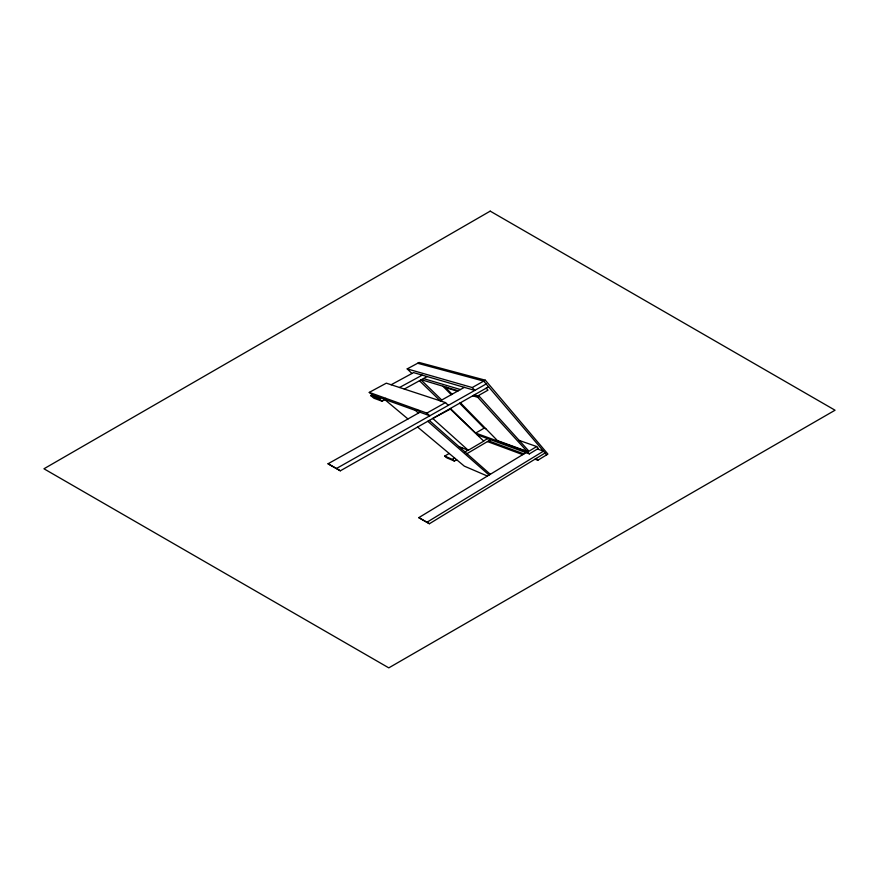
<?xml version="1.0" encoding="UTF-8"?>
<svg xmlns="http://www.w3.org/2000/svg" width="879" height="879" viewBox="0 0 879 879"><rect width="100%" height="100%" fill="white"/><g stroke="black" fill="none" stroke-linecap="round" stroke-linejoin="round"><path stroke-width="1.32" d="M534.992 459.19L537.849 460.244L547.903 454.08L485.318 380.189L419.129 362.467L407.197 368.894L411.943 373.487M526.027 452.652L418.789 517.643L426.952 522.258L543.497 451.147L537.421 448.993M418.789 517.643L429.424 523.73L545.09 453.004M460.42 402.78L497.481 440.621L527.103 451.377L528.4 450.597L479.363 396.418L477.791 395.946M450.378 408.46L475.66 433.083L527.675 452.004L536.684 446.543L538.322 448.444L529.378 453.883L477.22 434.797M449.18 453.476L444.686 456.102L446.774 457.805L454.421 461.079L456.673 459.75M466.958 453.674L490.625 439.698M444.686 456.102L452.355 459.376L454.63 458.036M464.991 451.938L467.98 450.169M483.571 440.983L487.614 438.599M458.882 446.554L468.232 450.279L483.736 441.137L449.96 408.702M478.659 436.204L479.582 435.665M461.266 448.653L462.431 447.96M475.66 433.083L484.131 428.15L485.856 428.754M473.484 395.374L476.967 396.418L487.988 390.166L486.241 388.144M472.748 395.792L477.791 397.319L479.363 396.418M448.334 405.34L445.51 402.582L386.331 383.167L369.268 392.386L426.842 413.097L429.842 415.778L419.997 412.218L328.032 463.782L340.338 470.803L488.581 386.826M432.512 418.591L450.652 408.933M328.032 463.782L336.459 468.496L486.153 383.991M426.842 413.097L445.51 402.582M407.197 368.894L472.243 387.54L485.318 380.189M369.268 392.386L372.366 394.946L415.393 410.427L416.976 409.548L419.997 412.218M464.343 387.353L440.258 400.857L419.459 380.761M452.059 394.242L445.587 387.628L446.312 387.232M385.782 398.33L384.277 399.154L407.955 418.964M372.366 394.946L370.916 395.726L373.982 398.242L382.068 401.22L384.892 399.67M404.296 389.056L427.161 376.553M370.916 395.726L379.003 398.681L380.475 397.879M399.527 387.496L422.228 375.124M391.166 384.749L413.569 372.608L474.803 390.397L472.243 387.54M417.646 363.258L483.692 381.101L546.65 454.85M423.458 378.585L460.442 389.54M421.338 379.739L458.212 390.792M445.587 387.628L457.476 391.199M519.192 440.423L536.684 446.543M488.636 440.873L523.95 453.916M487.471 441.566L522.741 454.641M487.405 476.055L464.31 466.134L417.591 427.04M336.459 468.496L340.338 470.803M426.952 522.258L429.424 523.73M379.003 398.681L382.068 401.22M452.355 459.376L454.421 461.079M415.393 410.427L418.437 413.097M427.765 421.272L489.087 475.045M429.282 420.415L490.317 474.297M433.182 418.833L468.232 450.279M421.052 379.893L441.73 400.033M442.906 386.211L451.246 394.693M459.629 403.219L484.131 428.15M475.154 394.429L476.978 396.418M477.791 397.319L527.103 451.377M527.675 452.004L529.378 453.883M536.212 458.431L537.849 460.244M490.207 211.136L43.95 468.782L388.793 667.864L835.05 410.218L490.207 211.136"/></g></svg>
